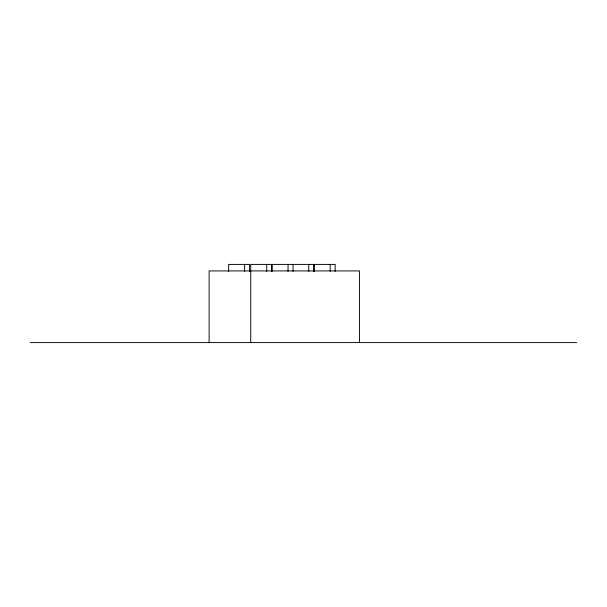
<?xml version="1.0" encoding="UTF-8"?>
<svg xmlns="http://www.w3.org/2000/svg" width="607" height="607" viewBox="0 0 607 607"><rect width="100%" height="100%" fill="white"/><g stroke="black" fill="none" stroke-linecap="round" stroke-linejoin="round"><path stroke-width="0.91" d="M30.35 342.591L576.65 342.591M359.443 342.591L359.443 270.912L209.127 270.912L209.127 342.591M335.163 271.397L335.163 264.409L314.229 264.409L314.229 271.397M330.17 264.409L330.17 271.397M313.743 271.397L313.743 264.409L272.103 264.409L272.103 271.397M308.758 264.409L308.758 271.397M293.037 264.409L293.037 271.397M288.044 264.409L288.044 271.397M271.67 271.397L271.67 264.409L250.744 264.409L250.744 342.591M266.685 264.409L266.685 271.397M249.568 271.397L249.568 264.409L228.642 264.409L228.642 271.397M244.583 264.409L244.583 271.397"/></g></svg>
